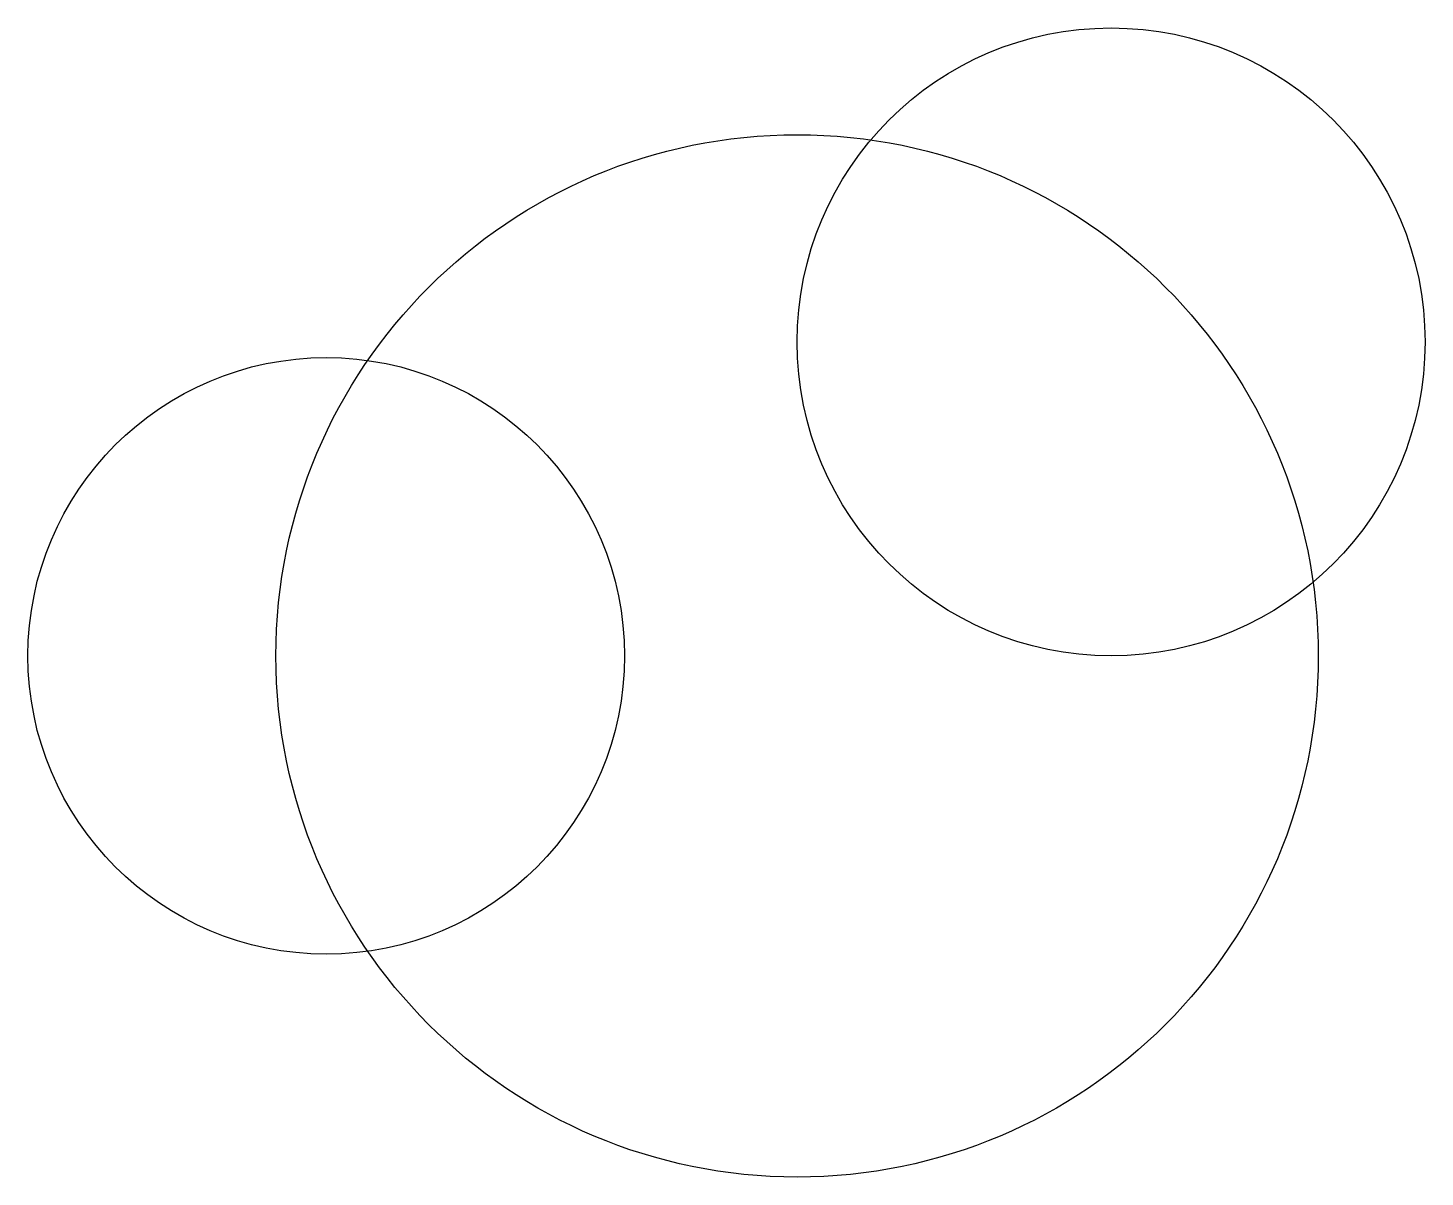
# Model space of a CAD drawing. Header units: inches. Extents: x -24.5 to 20, y -16.6 to 20.
import ezdxf

# ---------------------------------------------------------------- set-up
doc = ezdxf.new("R2010")
doc.units = ezdxf.units.IN
doc.header["$MEASUREMENT"] = 0
doc.layers.add('1', color=7, linetype='Continuous')
doc.layers.add('2', color=7, linetype='Continuous')

msp = doc.modelspace()

# ---------------------------------------------------------------- linework, layer by layer
msp.add_circle((0, 0), 16.6)
at = {"layer": '1'}
msp.add_circle((-15, 0), 9.5, dxfattribs=at)
at = {"layer": '2'}
msp.add_circle((10, 10, 10), 10, dxfattribs=at)

doc.saveas('drawing.dxf')
